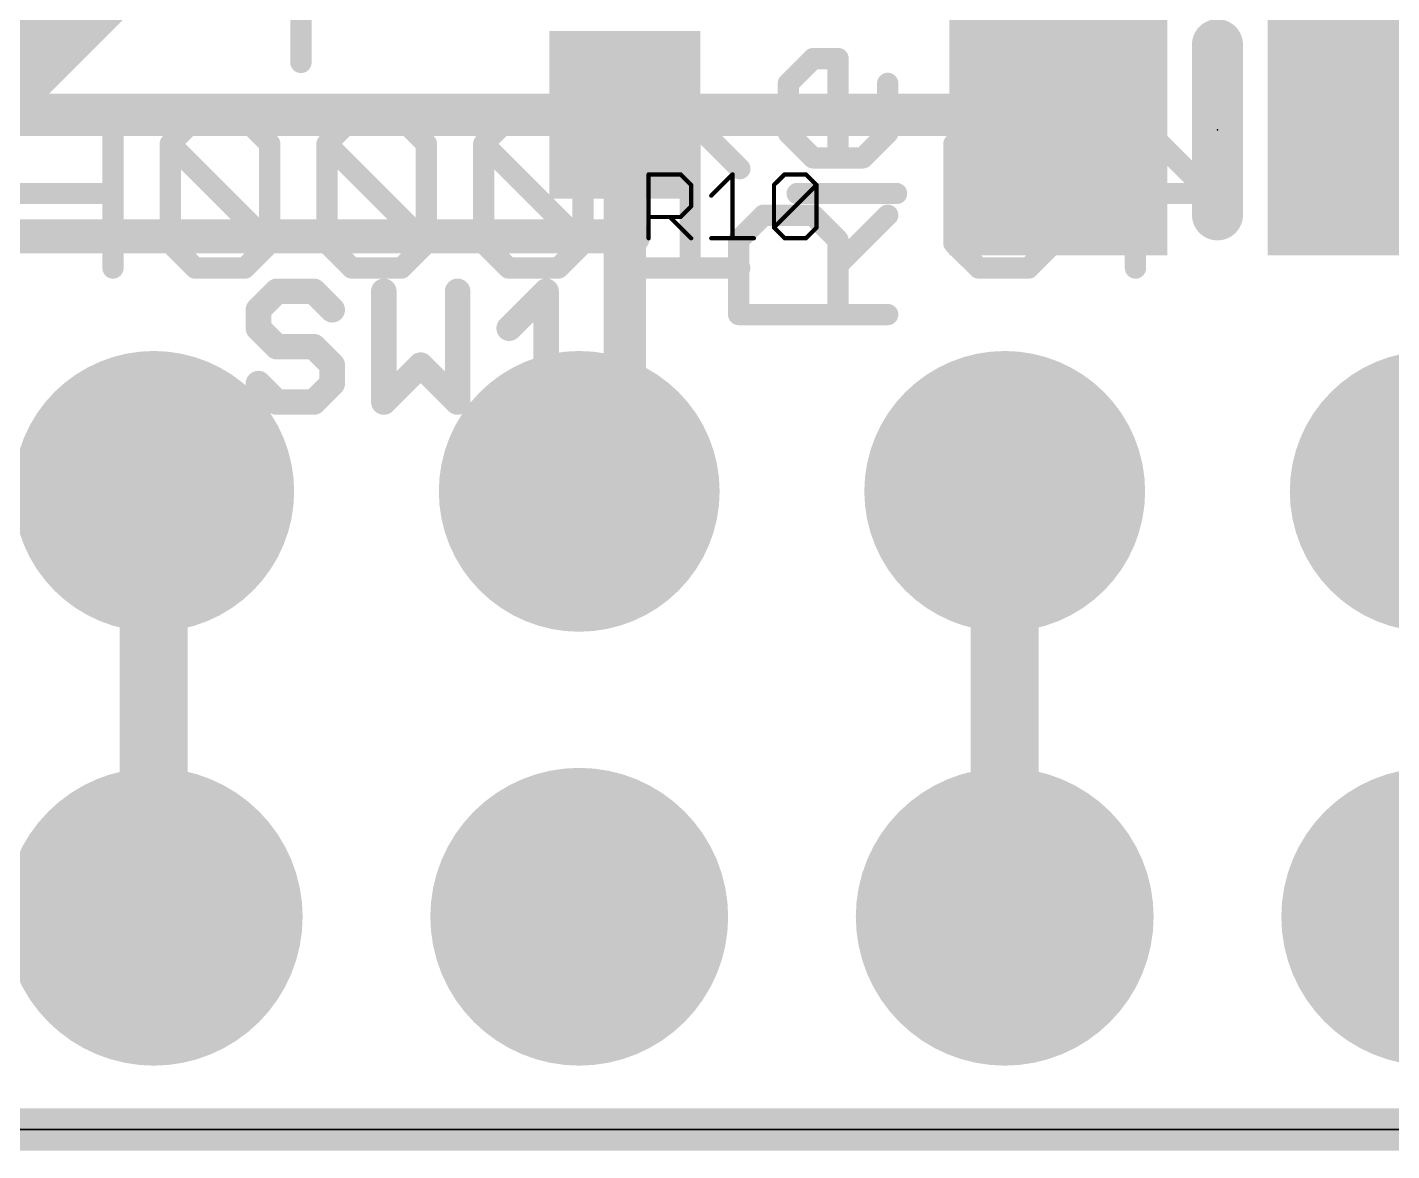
# Model space of a CAD drawing. Extents: x -1.3 to 52.1, y -0.1 to 23.3.
# Drawn here: x 10.68 to 18.82, y -0.13 to 6.58 of the extents above; entities that cross this region are included whole.
import ezdxf

# ---------------------------------------------------------------- set-up
doc = ezdxf.new("R2010")
doc.units = 0
for name, color, linetype in [('1', 12, 'CONTINUOUS'), ('16', 132, 'CONTINUOUS'), ('17', 110, 'CONTINUOUS'), ('20', 53, 'CONTINUOUS'), ('21', 40, 'CONTINUOUS'), ('22', 40, 'CONTINUOUS'), ('23', 53, 'CONTINUOUS'), ('25', 253, 'CONTINUOUS')]:
    doc.layers.add(name, color=color, linetype=linetype)

# ---------------------------------------------------------------- blocks, each defined once
blk = doc.blocks.new('ROUNDP')
at = {"const_width": 0.5}
blk.add_lwpolyline([(0, -0.25, 1), (0, 0.25, 1), (0, -0.25)], format="xyb", dxfattribs=at)
blk = doc.blocks.new('RECT')
blk.add_solid([(-0.5, -0.5), (0.5, -0.5), (-0.5, 0.5), (0.5, 0.5)])

msp = doc.modelspace()

# ---------------------------------------------------------------- linework, layer by layer
at = {"layer": '1'}
for points, const_width in [([(10.142, 6.058), (14.242, 6.058)], 0.254), ([(14.242, 6.058), (16.919, 6.058)], 0.254), ([(14.242, 6.058), (14.242, 4.082)], 0.254), ([(16.919, 6.058), (16.83, 5.969)], 0.254), ([(20.286, 5.969), (18.73, 5.969)], 0.254), ([(14.242, 4.082), (13.97, 3.81)], 0.254), ([(11.43, 3.81), (11.43, 1.27)], 0.4064), ([(16.51, 1.27), (16.51, 3.81)], 0.4064)]:
    msp.add_lwpolyline(points, dxfattribs=dict(at, const_width=const_width))
for points, const_width in [([(14.242, 6.1215, 1), (14.242, 5.9945)], 0.127), ([(14.3055, 6.058, 1), (14.1785, 6.058)], 0.127), ([(14.242, 5.9945, 1), (14.242, 6.1215)], 0.127), ([(16.9639, 6.0131, 1), (16.8741, 6.1029)], 0.127), ([(16.919, 5.9945, 1), (16.919, 6.1215)], 0.127), ([(16.7851, 6.0139, 1), (16.8749, 5.9241)], 0.127), ([(18.73, 6.0325, 1), (18.73, 5.9055)], 0.127), ([(14.2869, 4.0371, 1), (14.1971, 4.1269)], 0.127), ([(14.1785, 4.082, 1), (14.3055, 4.082)], 0.127), ([(11.5316, 3.81, 1), (11.3284, 3.81)], 0.2032), ([(16.6116, 3.81, 1), (16.4084, 3.81)], 0.2032), ([(13.9251, 3.8549, 1), (14.0149, 3.7651)], 0.127), ([(11.3284, 1.27, 1), (11.5316, 1.27)], 0.2032), ([(16.4084, 1.27, 1), (16.6116, 1.27)], 0.2032)]:
    msp.add_lwpolyline(points, format="xyb", dxfattribs=dict(at, const_width=const_width))
at = {"layer": '16'}
for points, const_width in [([(8.89, 4.699), (16.637, 12.446)], 0.6096), ([(50.967, 0), (0, 0)], 0.254)]:
    msp.add_lwpolyline(points, dxfattribs=dict(at, const_width=const_width))
at = {"layer": '20'}
for p, q in [((48.26, 0), (2.54, 0)), ((2.54, 0), (48.26, 0))]:
    msp.add_line(p, q, dxfattribs=at)
at = {"layer": '21'}
for points, const_width in [([(17.78, 5.461), (17.78, 6.477)], 0.3048), ([(15.2183, 6.246), (15.3666, 6.3943)], 0.127), ([(15.3666, 6.3943), (15.5149, 6.3943)], 0.127), ([(15.5149, 6.3943), (15.5149, 5.8011)], 0.127), ([(15.2183, 5.9494), (15.2183, 6.246)], 0.127), ([(15.8115, 6.246), (15.8115, 5.9494)], 0.127), ([(15.3666, 5.8011), (15.2183, 5.9494)], 0.127), ([(15.8115, 5.9494), (15.6632, 5.8011)], 0.127), ([(15.6632, 5.8011), (15.3666, 5.8011)], 0.127), ([(14.9217, 5.3105), (15.07, 5.4588)], 0.127), ([(15.07, 5.4588), (15.3666, 5.4588)], 0.127), ([(15.3666, 5.4588), (15.5149, 5.3105)], 0.127), ([(15.5149, 5.1622), (15.8115, 5.4588)], 0.127), ([(14.292, 5.3326), (10.092, 5.3326)], 0.2032), ([(14.9217, 4.8656), (14.9217, 5.3105)], 0.127), ([(15.5149, 5.3105), (15.5149, 4.8656)], 0.127), ([(15.8115, 4.8656), (14.9217, 4.8656)], 0.127)]:
    msp.add_lwpolyline(points, dxfattribs=dict(at, const_width=const_width))
for points, const_width in [([(17.8562, 6.477, 1), (17.7038, 6.477)], 0.1524), ([(15.3666, 6.4261, 1), (15.3666, 6.3626)], 0.0635), ([(15.3891, 6.3719, 1), (15.3442, 6.4168)], 0.0635), ([(15.5467, 6.3943, 1), (15.4832, 6.3943)], 0.0635), ([(15.5149, 6.3626, 1), (15.5149, 6.4261)], 0.0635), ([(15.2501, 6.246, 1), (15.1866, 6.246)], 0.0635), ([(15.1959, 6.2685, 1), (15.2408, 6.2236)], 0.0635), ([(15.8433, 6.246, 1), (15.7797, 6.246)], 0.0635), ([(15.2408, 5.9719, 1), (15.1959, 5.927)], 0.0635), ([(15.1866, 5.9494, 1), (15.2501, 5.9494)], 0.0635), ([(15.7797, 5.9494, 1), (15.8433, 5.9494)], 0.0635), ([(15.834, 5.927, 1), (15.789, 5.9719)], 0.0635), ([(15.3666, 5.8329, 1), (15.3666, 5.7694)], 0.0635), ([(15.6632, 5.7694, 1), (15.6632, 5.8329)], 0.0635), ([(15.3442, 5.7787, 1), (15.3891, 5.8236)], 0.0635), ([(15.4832, 5.8011, 1), (15.5467, 5.8011)], 0.0635), ([(15.6408, 5.8236, 1), (15.6857, 5.7787)], 0.0635), ([(15.07, 5.4905, 1), (15.07, 5.427)], 0.0635), ([(15.0925, 5.4363, 1), (15.0476, 5.4812)], 0.0635), ([(15.3891, 5.4812, 1), (15.3442, 5.4363)], 0.0635), ([(15.3666, 5.427, 1), (15.3666, 5.4905)], 0.0635), ([(15.834, 5.4363, 1), (15.789, 5.4812)], 0.0635), ([(17.7038, 5.461, 1), (17.8562, 5.461)], 0.1524), ([(14.292, 5.2818, 1), (14.292, 5.3834)], 0.1016), ([(14.9535, 5.3105, 1), (14.89, 5.3105)], 0.0635), ([(14.8993, 5.333, 1), (14.9442, 5.288)], 0.0635), ([(15.5467, 5.3105, 1), (15.4832, 5.3105)], 0.0635), ([(15.4925, 5.288, 1), (15.5374, 5.333)], 0.0635), ([(15.4925, 5.1847, 1), (15.5374, 5.1398)], 0.0635), ([(14.9217, 4.8974, 1), (14.9217, 4.8339)], 0.0635), ([(14.89, 4.8656, 1), (14.9535, 4.8656)], 0.0635), ([(15.4832, 4.8656, 1), (15.5467, 4.8656)], 0.0635), ([(15.8115, 4.8339, 1), (15.8115, 4.8974)], 0.0635)]:
    msp.add_lwpolyline(points, format="xyb", dxfattribs=dict(at, const_width=const_width))
at = {"layer": '22', "const_width": 0.127}
for points in [[(12.3087, 6.3709), (12.3087, 7.2607)], [(11.1867, 5.1435), (11.1867, 6.0333)], [(11.6773, 6.0333), (11.5291, 5.885)], [(11.9739, 6.0333), (11.6773, 6.0333)], [(12.1222, 5.885), (11.9739, 6.0333)], [(12.6129, 6.0333), (12.4646, 5.885)], [(12.9095, 6.0333), (12.6129, 6.0333)], [(13.0577, 5.885), (12.9095, 6.0333)], [(13.5484, 6.0333), (13.4001, 5.885)], [(13.845, 6.0333), (13.5484, 6.0333)], [(13.9933, 5.885), (13.845, 6.0333)], [(14.9288, 5.7367), (14.6322, 6.0333)], [(14.6322, 6.0333), (14.6322, 5.1435)], [(16.3549, 6.0333), (16.2066, 5.885)], [(16.6515, 6.0333), (16.3549, 6.0333)], [(16.7998, 5.885), (16.6515, 6.0333)], [(17.2905, 5.1435), (17.2905, 6.0333)], [(17.2905, 6.0333), (17.7353, 5.5884)], [(11.5291, 5.885), (11.5291, 5.2918)], [(12.1222, 5.2918), (11.5291, 5.885)], [(12.1222, 5.2918), (12.1222, 5.885)], [(12.4646, 5.885), (12.4646, 5.2918)], [(13.0577, 5.2918), (12.4646, 5.885)], [(13.0577, 5.2918), (13.0577, 5.885)], [(13.4001, 5.885), (13.4001, 5.2918)], [(13.9933, 5.2918), (13.4001, 5.885)], [(13.9933, 5.2918), (13.9933, 5.885)], [(16.2066, 5.885), (16.2066, 5.2918)], [(16.7998, 5.2918), (16.2066, 5.885)], [(16.7998, 5.2918), (16.7998, 5.885)], [(11.1867, 5.5884), (10.5935, 5.5884)], [(15.8643, 5.5884), (15.2711, 5.5884)], [(17.7353, 5.5884), (17.1422, 5.5884)], [(11.5291, 5.2918), (11.6773, 5.1435)], [(11.9739, 5.1435), (12.1222, 5.2918)], [(12.4646, 5.2918), (12.6129, 5.1435)], [(12.9095, 5.1435), (13.0577, 5.2918)], [(13.4001, 5.2918), (13.5484, 5.1435)], [(13.845, 5.1435), (13.9933, 5.2918)], [(16.2066, 5.2918), (16.3549, 5.1435)], [(16.6515, 5.1435), (16.7998, 5.2918)], [(11.6773, 5.1435), (11.9739, 5.1435)], [(12.6129, 5.1435), (12.9095, 5.1435)], [(13.5484, 5.1435), (13.845, 5.1435)], [(14.9288, 5.1435), (14.3356, 5.1435)], [(16.3549, 5.1435), (16.6515, 5.1435)]]:
    msp.add_lwpolyline(points, dxfattribs=at)
at = {"layer": '22', "const_width": 0.0635}
for points in [[(12.2769, 6.3709, 1), (12.3404, 6.3709)], [(11.2185, 6.0333, 1), (11.155, 6.0333)], [(11.6773, 6.065, 1), (11.6773, 6.0015)], [(11.6998, 6.0108, 1), (11.6549, 6.0557)], [(11.9964, 6.0557, 1), (11.9515, 6.0108)], [(11.9739, 6.0015, 1), (11.9739, 6.065)], [(12.6129, 6.065, 1), (12.6129, 6.0015)], [(12.6353, 6.0108, 1), (12.5904, 6.0557)], [(12.9319, 6.0557, 1), (12.887, 6.0108)], [(12.9095, 6.0015, 1), (12.9095, 6.065)], [(13.5484, 6.065, 1), (13.5484, 6.0015)], [(13.5708, 6.0108, 1), (13.5259, 6.0557)], [(13.8674, 6.0557, 1), (13.8225, 6.0108)], [(13.845, 6.0015, 1), (13.845, 6.065)], [(14.6639, 6.0333, 1), (14.6004, 6.0333)], [(14.6546, 6.0557, 1), (14.6097, 6.0108)], [(16.3549, 6.065, 1), (16.3549, 6.0015)], [(16.3774, 6.0108, 1), (16.3325, 6.0557)], [(16.674, 6.0557, 1), (16.6291, 6.0108)], [(16.6515, 6.0015, 1), (16.6515, 6.065)], [(17.3222, 6.0333, 1), (17.2587, 6.0333)], [(17.3129, 6.0557, 1), (17.268, 6.0108)], [(11.5608, 5.885, 1), (11.4973, 5.885)], [(11.5515, 5.9074, 1), (11.5066, 5.8625)], [(12.154, 5.885, 1), (12.0905, 5.885)], [(12.4963, 5.885, 1), (12.4328, 5.885)], [(12.487, 5.9074, 1), (12.4421, 5.8625)], [(13.0895, 5.885, 1), (13.026, 5.885)], [(13.4318, 5.885, 1), (13.3683, 5.885)], [(13.4225, 5.9074, 1), (13.3776, 5.8625)], [(14.025, 5.885, 1), (13.9615, 5.885)], [(16.2384, 5.885, 1), (16.1749, 5.885)], [(16.2291, 5.9074, 1), (16.1842, 5.8625)], [(16.8316, 5.885, 1), (16.7681, 5.885)], [(11.5066, 5.9074, 1), (11.5515, 5.8625)], [(12.0998, 5.8625, 1), (12.1447, 5.9074)], [(12.4421, 5.9074, 1), (12.487, 5.8625)], [(13.0353, 5.8625, 1), (13.0802, 5.9074)], [(13.3776, 5.9074, 1), (13.4225, 5.8625)], [(13.9708, 5.8625, 1), (14.0157, 5.9074)], [(16.1842, 5.9074, 1), (16.2291, 5.8625)], [(16.7774, 5.8625, 1), (16.8223, 5.9074)], [(14.9063, 5.7142, 1), (14.9512, 5.7591)], [(11.1867, 5.5566, 1), (11.1867, 5.6201)], [(15.2711, 5.6201, 1), (15.2711, 5.5566)], [(15.8643, 5.5566, 1), (15.8643, 5.6201)], [(17.1422, 5.6201, 1), (17.1422, 5.5566)], [(17.7129, 5.5659, 1), (17.7578, 5.6108)], [(17.7353, 5.5566, 1), (17.7353, 5.6201)], [(11.4973, 5.2918, 1), (11.5608, 5.2918)], [(11.5515, 5.3142, 1), (11.5066, 5.2693)], [(12.0905, 5.2918, 1), (12.154, 5.2918)], [(12.1447, 5.2693, 1), (12.0998, 5.3142)], [(12.0998, 5.2693, 1), (12.1447, 5.3142)], [(12.4328, 5.2918, 1), (12.4963, 5.2918)], [(12.487, 5.3142, 1), (12.4421, 5.2693)], [(13.026, 5.2918, 1), (13.0895, 5.2918)], [(13.0802, 5.2693, 1), (13.0353, 5.3142)], [(13.0353, 5.2693, 1), (13.0802, 5.3142)], [(13.3683, 5.2918, 1), (13.4318, 5.2918)], [(13.4225, 5.3142, 1), (13.3776, 5.2693)], [(13.9615, 5.2918, 1), (14.025, 5.2918)], [(14.0157, 5.2693, 1), (13.9708, 5.3142)], [(13.9708, 5.2693, 1), (14.0157, 5.3142)], [(16.2291, 5.3142, 1), (16.1842, 5.2693)], [(16.1749, 5.2918, 1), (16.2384, 5.2918)], [(16.7681, 5.2918, 1), (16.8316, 5.2918)], [(16.8223, 5.2693, 1), (16.7774, 5.3142)], [(16.7774, 5.2693, 1), (16.8223, 5.3142)], [(11.155, 5.1435, 1), (11.2185, 5.1435)], [(11.6773, 5.1753, 1), (11.6773, 5.1118)], [(11.6549, 5.121, 1), (11.6998, 5.166)], [(11.9515, 5.166, 1), (11.9964, 5.121)], [(11.9739, 5.1118, 1), (11.9739, 5.1753)], [(12.6129, 5.1753, 1), (12.6129, 5.1118)], [(12.5904, 5.121, 1), (12.6353, 5.166)], [(12.887, 5.166, 1), (12.9319, 5.121)], [(12.9095, 5.1118, 1), (12.9095, 5.1753)], [(13.5484, 5.1753, 1), (13.5484, 5.1118)], [(13.5259, 5.121, 1), (13.5708, 5.166)], [(13.8225, 5.166, 1), (13.8674, 5.121)], [(13.845, 5.1118, 1), (13.845, 5.1753)], [(14.3356, 5.1753, 1), (14.3356, 5.1118)], [(14.6004, 5.1435, 1), (14.6639, 5.1435)], [(14.9288, 5.1118, 1), (14.9288, 5.1753)], [(16.3549, 5.1753, 1), (16.3549, 5.1118)], [(16.3325, 5.121, 1), (16.3774, 5.166)], [(16.6291, 5.166, 1), (16.674, 5.121)], [(16.6515, 5.1118, 1), (16.6515, 5.1753)], [(17.2587, 5.1435, 1), (17.3222, 5.1435)]]:
    msp.add_lwpolyline(points, format="xyb", dxfattribs=at)
at = {"layer": '23'}
msp.add_point((17.78, 5.969), dxfattribs=at)
at = {"layer": '25'}
for points, const_width in [([(14.3841, 5.3213), (14.3841, 5.7026)], 0.0254), ([(14.3841, 5.7026), (14.5747, 5.7026)], 0.0254), ([(14.5747, 5.7026), (14.6383, 5.6391)], 0.0254), ([(14.7583, 5.5755), (14.8854, 5.7026)], 0.0254), ([(14.8854, 5.7026), (14.8854, 5.3213)], 0.0254), ([(15.1325, 5.6391), (15.196, 5.7026)], 0.0254), ([(15.196, 5.7026), (15.3232, 5.7026)], 0.0254), ([(15.3232, 5.7026), (15.3867, 5.6391)], 0.0254), ([(14.6383, 5.6391), (14.6383, 5.512)], 0.0254), ([(15.1325, 5.3849), (15.1325, 5.6391)], 0.0254), ([(15.1325, 5.3849), (15.3867, 5.6391)], 0.0254), ([(15.3867, 5.6391), (15.3867, 5.3849)], 0.0254), ([(14.5747, 5.4484), (14.3841, 5.4484)], 0.0254), ([(14.5112, 5.4484), (14.6383, 5.3213)], 0.0254), ([(14.6383, 5.512), (14.5747, 5.4484)], 0.0254), ([(15.196, 5.3213), (15.1325, 5.3849)], 0.0254), ([(15.3867, 5.3849), (15.3232, 5.3213)], 0.0254), ([(14.7583, 5.3213), (15.0125, 5.3213)], 0.0254), ([(15.3232, 5.3213), (15.196, 5.3213)], 0.0254), ([(12.1651, 5.0044), (12.055, 4.8942)], 0.1524), ([(12.3854, 5.0044), (12.1651, 5.0044)], 0.1524), ([(12.4956, 4.8942), (12.3854, 5.0044)], 0.1524), ([(12.8034, 5.0044), (12.8034, 4.3434)], 0.1524), ([(13.244, 4.3434), (13.244, 5.0044)], 0.1524), ([(13.5518, 4.784), (13.7721, 5.0044)], 0.1524), ([(13.7721, 5.0044), (13.7721, 4.3434)], 0.1524), ([(12.055, 4.8942), (12.055, 4.784)], 0.1524), ([(12.055, 4.784), (12.1651, 4.6739)], 0.1524), ([(12.1651, 4.6739), (12.3854, 4.6739)], 0.1524), ([(12.3854, 4.6739), (12.4956, 4.5637)], 0.1524), ([(12.4956, 4.5637), (12.4956, 4.4536)], 0.1524), ([(12.8034, 4.3434), (13.0237, 4.5637)], 0.1524), ([(13.0237, 4.5637), (13.244, 4.3434)], 0.1524), ([(12.1651, 4.3434), (12.055, 4.4536)], 0.1524), ([(12.4956, 4.4536), (12.3854, 4.3434)], 0.1524), ([(12.3854, 4.3434), (12.1651, 4.3434)], 0.1524), ([(13.5518, 4.3434), (13.9924, 4.3434)], 0.1524)]:
    msp.add_lwpolyline(points, dxfattribs=dict(at, const_width=const_width))
for points, const_width in [([(14.3904, 5.7026, 1), (14.3777, 5.7026)], 0.0127), ([(14.3841, 5.709, 1), (14.3841, 5.6963)], 0.0127), ([(14.5792, 5.7071, 1), (14.5703, 5.6981)], 0.0127), ([(14.5747, 5.6963, 1), (14.5747, 5.709)], 0.0127), ([(14.8917, 5.7026, 1), (14.879, 5.7026)], 0.0127), ([(14.8899, 5.6981, 1), (14.8809, 5.7071)], 0.0127), ([(15.196, 5.709, 1), (15.196, 5.6963)], 0.0127), ([(15.2005, 5.6981, 1), (15.1916, 5.7071)], 0.0127), ([(15.3276, 5.7071, 1), (15.3187, 5.6981)], 0.0127), ([(15.3232, 5.6963, 1), (15.3232, 5.709)], 0.0127), ([(14.6446, 5.6391, 1), (14.6319, 5.6391)], 0.0127), ([(14.6338, 5.6346, 1), (14.6428, 5.6436)], 0.0127), ([(15.1388, 5.6391, 1), (15.1261, 5.6391)], 0.0127), ([(15.128, 5.6436, 1), (15.137, 5.6346)], 0.0127), ([(15.3931, 5.6391, 1), (15.3804, 5.6391)], 0.0127), ([(15.3912, 5.6346, 1), (15.3822, 5.6436)], 0.0127), ([(15.3822, 5.6346, 1), (15.3912, 5.6436)], 0.0127), ([(14.7538, 5.58, 1), (14.7628, 5.571)], 0.0127), ([(14.3841, 5.4548, 1), (14.3841, 5.4421)], 0.0127), ([(14.5157, 5.4529, 1), (14.5067, 5.4439)], 0.0127), ([(14.5703, 5.4529, 1), (14.5792, 5.4439)], 0.0127), ([(14.5747, 5.4421, 1), (14.5747, 5.4548)], 0.0127), ([(14.6319, 5.512, 1), (14.6446, 5.512)], 0.0127), ([(14.6428, 5.5075, 1), (14.6338, 5.5165)], 0.0127), ([(15.1261, 5.3849, 1), (15.1388, 5.3849)], 0.0127), ([(15.137, 5.3893, 1), (15.128, 5.3804)], 0.0127), ([(15.128, 5.3893, 1), (15.137, 5.3804)], 0.0127), ([(15.3804, 5.3849, 1), (15.3931, 5.3849)], 0.0127), ([(15.3912, 5.3804, 1), (15.3822, 5.3893)], 0.0127), ([(14.3777, 5.3213, 1), (14.3904, 5.3213)], 0.0127), ([(14.6338, 5.3168, 1), (14.6428, 5.3258)], 0.0127), ([(14.7583, 5.3277, 1), (14.7583, 5.3149)], 0.0127), ([(14.879, 5.3213, 1), (14.8917, 5.3213)], 0.0127), ([(15.0125, 5.3149, 1), (15.0125, 5.3277)], 0.0127), ([(15.196, 5.3277, 1), (15.196, 5.3149)], 0.0127), ([(15.1916, 5.3168, 1), (15.2005, 5.3258)], 0.0127), ([(15.3187, 5.3258, 1), (15.3276, 5.3168)], 0.0127), ([(15.3232, 5.3149, 1), (15.3232, 5.3277)], 0.0127), ([(12.1651, 5.0425, 1), (12.1651, 4.9663)], 0.0762), ([(12.1921, 4.9774, 1), (12.1382, 5.0313)], 0.0762), ([(12.4124, 5.0313, 1), (12.3585, 4.9774)], 0.0762), ([(12.3854, 4.9663, 1), (12.3854, 5.0425)], 0.0762), ([(12.8415, 5.0044, 1), (12.7653, 5.0044)], 0.0762), ([(13.2821, 5.0044, 1), (13.2059, 5.0044)], 0.0762), ([(13.8102, 5.0044, 1), (13.734, 5.0044)], 0.0762), ([(13.799, 4.9774, 1), (13.7452, 5.0313)], 0.0762), ([(12.0931, 4.8942, 1), (12.0169, 4.8942)], 0.0762), ([(12.028, 4.9211, 1), (12.0819, 4.8673)], 0.0762), ([(12.4687, 4.8673, 1), (12.5225, 4.9211)], 0.0762), ([(12.0819, 4.811, 1), (12.028, 4.7571)], 0.0762), ([(12.0169, 4.784, 1), (12.0931, 4.784)], 0.0762), ([(13.5248, 4.811, 1), (13.5787, 4.7571)], 0.0762), ([(12.1651, 4.712, 1), (12.1651, 4.6358)], 0.0762), ([(12.1382, 4.6469, 1), (12.1921, 4.7008)], 0.0762), ([(12.4124, 4.7008, 1), (12.3585, 4.6469)], 0.0762), ([(12.3854, 4.6358, 1), (12.3854, 4.712)], 0.0762), ([(12.5337, 4.5637, 1), (12.4575, 4.5637)], 0.0762), ([(12.4687, 4.5368, 1), (12.5225, 4.5907)], 0.0762), ([(13.0506, 4.5907, 1), (12.9967, 4.5368)], 0.0762), ([(13.0506, 4.5368, 1), (12.9967, 4.5907)], 0.0762), ([(12.0819, 4.4805, 1), (12.028, 4.4266)], 0.0762), ([(12.4575, 4.4536, 1), (12.5337, 4.4536)], 0.0762), ([(12.5225, 4.4266, 1), (12.4687, 4.4805)], 0.0762), ([(12.1651, 4.3815, 1), (12.1651, 4.3053)], 0.0762), ([(12.1382, 4.3165, 1), (12.1921, 4.3703)], 0.0762), ([(12.3585, 4.3703, 1), (12.4124, 4.3165)], 0.0762), ([(12.3854, 4.3053, 1), (12.3854, 4.3815)], 0.0762), ([(12.7764, 4.3703, 1), (12.8303, 4.3165)], 0.0762), ([(13.2171, 4.3165, 1), (13.2709, 4.3703)], 0.0762), ([(13.5518, 4.3815, 1), (13.5518, 4.3053)], 0.0762), ([(13.9924, 4.3053, 1), (13.9924, 4.3815)], 0.0762), ([(12.7653, 4.3434, 1), (12.8415, 4.3434)], 0.0762), ([(13.2059, 4.3434, 1), (13.2821, 4.3434)], 0.0762), ([(13.734, 4.3434, 1), (13.8102, 4.3434)], 0.0762)]:
    msp.add_lwpolyline(points, format="xyb", dxfattribs=dict(at, const_width=const_width))

# ---------------------------------------------------------------- block references
at = {"layer": '1', "xscale": 1.3, "yscale": 1.5, "rotation": 180}
for p in [(16.83, 5.969), (18.73, 5.969)]:
    msp.add_blockref('RECT', p, dxfattribs=at)
at = {"layer": '1', "xscale": 0.9, "rotation": 180}
msp.add_blockref('RECT', (14.242, 6.058), dxfattribs=at)
at = {"layer": '17', "xscale": 1.6764, "yscale": 1.6764, "rotation": 270}
for p in [(11.43, 3.81), (11.43, 3.81), (13.97, 3.81), (13.97, 3.81), (16.51, 3.81), (16.51, 3.81), (19.05, 3.81), (19.05, 3.81)]:
    msp.add_blockref('ROUNDP', p, dxfattribs=at)
at = {"layer": '17', "xscale": 1.778, "yscale": 1.778}
for p in [(11.43, 1.27), (11.43, 1.27), (13.97, 1.27), (13.97, 1.27), (16.51, 1.27), (16.51, 1.27), (19.05, 1.27), (19.05, 1.27)]:
    msp.add_blockref('ROUNDP', p, dxfattribs=at)

doc.saveas('drawing.dxf')
